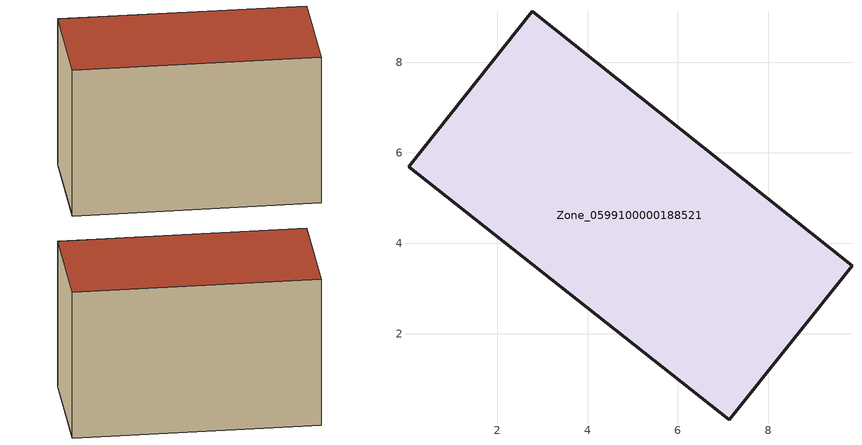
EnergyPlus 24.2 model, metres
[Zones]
Zone_0599100000188521
 floor ground (C_G): 2.78,9.14 9.85,3.5 7.13,0.09 0.04,5.7 z0.44
 wall outside (C_F): 9.85,3.5 2.78,9.14 0.04,5.7 7.13,0.09 9.85,3.5 z0.44:6.24
 roof outside (C_R): 0.04,5.7 7.13,0.09 9.85,3.5 2.78,9.14 z6.24
[BUILDING]
Pand.0599100000188521: North Axis=0; Terrain=City; Loads Convergence Tolerance Value=0.04; Temperature Convergence Tolerance Value=0.4; Solar Distribution=FullExterior; Maximum Number of Warmup Days=25; Minimum Number of Warmup Days=1
[Site:Location]
Rotterdam.The.Hague.AP_ZH_NLD Design_Conditions: Latitude=51.96; Longitude=4.45; Time Zone=1; Elevation=-4.5
[SITE:GROUNDTEMPERATURE:BUILDINGSURFACE]
18, 18, 18, 18, 18, 18, 18, 18, 18, 18, 18, 18
[MATERIAL] Thermal Absorptance=0.9; Solar Absorptance=0.7; Visible Absorptance=0.7
Name | Roughness | Thickness | Conductivity | Density | Specific Heat
G.TC.1946-1964 | MediumSmooth | 0.15 | 1 | 540 | 1210
F.TC.1946-1964 | Rough | 0.3 | 0.857143 | 1920 | 840
R.TC.1946-1964 | MediumRough | 0.2 | 0.235294 | 1500 | 1000
[CONSTRUCTION]
C_G: G.TC.1946-1964
C_F: F.TC.1946-1964
C_R: R.TC.1946-1964
[ZONE]
Zone_0599100000188521: Type=1; Multiplier=1; Ceiling Height=Autocalculate; Volume=Autocalculate; Floor Area=autocalculate; Part of Total Floor Area=Yes
[ZONEINFILTRATION:DESIGNFLOWRATE]
Infil_Zone_0599100000188521: Zone or ZoneList or Space or SpaceList=Zone_0599100000188521; Schedule=AlwaysOn; Design Flow Rate Calculation Method=Flow/Area; Flow Rate per Floor Area=0.003; Constant Term Coefficient=1; Temperature Term Coefficient=0; Velocity Term Coefficient=0; Velocity Squared Term Coefficient=0
[HVACTEMPLATE:ZONE:IDEALLOADSAIRSYSTEM]
Zone_0599100000188521: Maximum Heating Supply Air Temperature=50; Minimum Cooling Supply Air Temperature=13; Maximum Heating Supply Air Humidity Ratio=0.0156; Minimum Cooling Supply Air Humidity Ratio=0.0077; Heating Limit=NoLimit; Cooling Limit=NoLimit; Dehumidification Control Type=ConstantSensibleHeatRatio; Cooling Sensible Heat Ratio=0.7; Dehumidification Setpoint=60; Humidification Control Type=None; Humidification Setpoint=30; Outdoor Air Method=None; Outdoor Air Flow Rate per Person=0.00944; Outdoor Air Flow Rate per Zone Floor Area=0; Outdoor Air Flow Rate per Zone=0; Demand Controlled Ventilation Type=None; Outdoor Air Economizer Type=NoEconomizer; Heat Recovery Type=None; Sensible Heat Recovery Effectiveness=0.7; Latent Heat Recovery Effectiveness=0.65
[ZONECONTROL:THERMOSTAT]
ThermostatControl_Zone_0599100000188521: Zone or ZoneList=Zone_0599100000188521; Control Type Schedule=DualSetpointControlType; Control 1=Thermostat_Zone_0599100000188521; Temperature Difference Between Cutout And Setpoint=0
[THERMOSTATSETPOINT:DUALSETPOINT]
Thermostat_Zone_0599100000188521: Heating Setpoint Temperature Schedule=HeatingSetpoint_Zone_0599100000188521; Cooling Setpoint Temperature Schedule=CoolingSetpoint_Zone_0599100000188521
[SCHEDULE:COMPACT]
HeatingSetpoint_Zone_0599100000188521: Through: 12/31, For: AllDays, Until: 24:00, 21
CoolingSetpoint_Zone_0599100000188521: Through: 12/31, For: AllDays, Until: 24:00, 24
DualSetpointControlType: Through: 12/31, For: AllDays, Until: 24:00, 4
AlwaysOn: Through: 12/31, For: AllDays, Until: 24:00, 1
